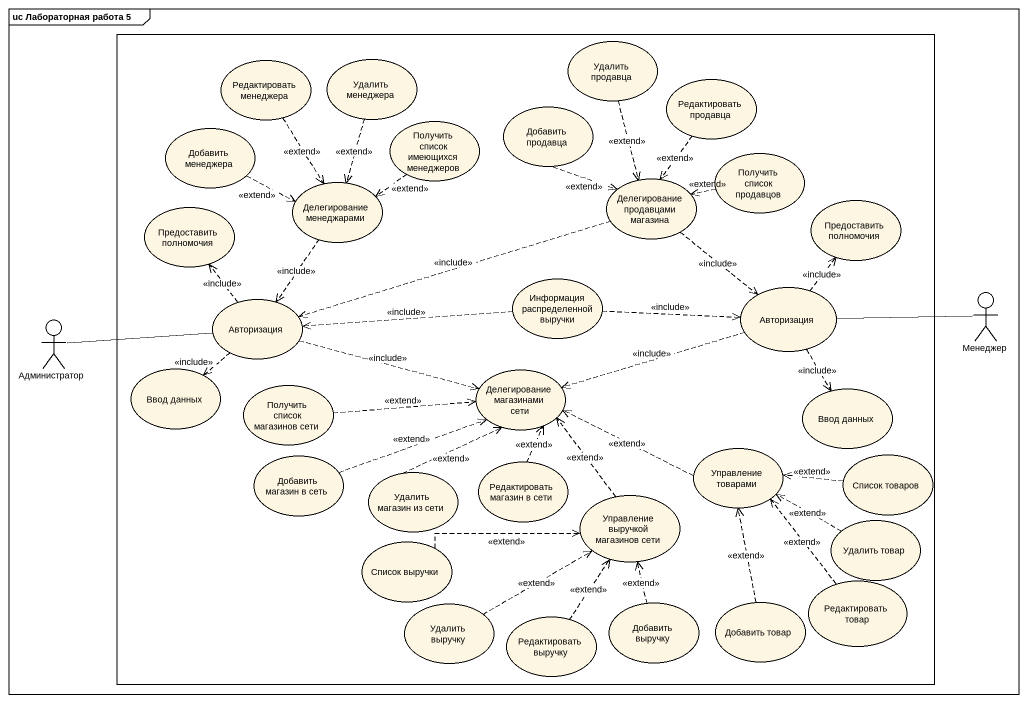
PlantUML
@startuml
mainframe uc Лабораторная работа 5
rectangle " " as rectangle1 {
  usecase "Редактировать менеджера" as Редактировать_менеджера
  usecase "Удалить менеджера" as Удалить_менеджера
  usecase "Удалить продавца" as Удалить_продавца
  usecase "Редактировать продавца" as Редактировать_продавца
  usecase "Добавить менеджера" as Добавить_менеджера
  usecase "Получить список имеющихся менеджеров" as Получить_список_имеющихся
  usecase "Добавить продавца" as Добавить_продавца
  usecase "Получить список продавцов" as Получить_список_продавцов
  usecase "Предоставить полномочия" as Предоставить_полномочия
  usecase "Делегирование менеджарами" as Делегирование_менеджарами
  usecase "Делегирование продавцами магазина" as Делегирование_продавцами
  usecase "Предоставить полномочия" as Предоставить_полномочия_2
  usecase "Информация распределенной выручки" as Информация_распределенной
  usecase Авторизация
  usecase "Авторизация" as Авторизация_2
  usecase "Ввод данных" as Ввод_данных
  usecase "Делегирование магазинами сети" as Делегирование_магазинами
  usecase "Получить список магазинов сети" as Получить_список_магазинов
  usecase "Ввод данных" as Ввод_данных_2
  usecase "Управление товарами" as Управление_товарами
  usecase "Добавить магазин в сеть" as Добавить_магазин_в_сеть
  usecase "Удалить магазин из сети" as Удалить_магазин_из_сети
  usecase "Редактировать магазин в сети" as Редактировать_магазин_в_сети
  usecase "Список товаров" as Список_товаров
  usecase "Управление выручкой магазинов сети" as Управление_выручкой
  usecase "Удалить товар" as Удалить_товар
  usecase "Список выручки" as Список_выручки
  usecase "Удалить выручку" as Удалить_выручку
  usecase "Добавить выручку" as Добавить_выручку
  usecase "Добавить товар" as Добавить_товар
  usecase "Редактировать товар" as Редактировать_товар
  usecase "Редактировать выручку" as Редактировать_выручку
}
actor Менеджер
actor Администратор
Редактировать_менеджера ..> Делегирование_менеджарами : <<extend>>
Удалить_менеджера ..> Делегирование_менеджарами : <<extend>>
Удалить_продавца ..> Делегирование_продавцами : <<extend>>
Редактировать_продавца ..> Делегирование_продавцами : <<extend>>
Добавить_менеджера .right.> Делегирование_менеджарами : <<extend>>
Получить_список_имеющихся ..> Делегирование_менеджарами : <<extend>>
Добавить_продавца ..> Делегирование_продавцами : <<extend>>
Получить_список_продавцов .left.> Делегирование_продавцами : <<extend>>
Делегирование_менеджарами ..> Авторизация_2 : <<include>>
Делегирование_продавцами ..> Авторизация : <<include>>
Делегирование_продавцами .left.> Авторизация_2 : <<include>>
Информация_распределенной .right.> Авторизация : <<include>>
Информация_распределенной .left.> Авторизация_2 : <<include>>
Авторизация .up.> Предоставить_полномочия_2 : <<include>>
Авторизация .left.> Делегирование_магазинами : <<include>>
Авторизация ..> Ввод_данных_2 : <<include>>
Менеджер -left- Авторизация
Администратор -right- Авторизация_2
Авторизация_2 .up.> Предоставить_полномочия : <<include>>
Авторизация_2 ..> Ввод_данных : <<include>>
Авторизация_2 .right.> Делегирование_магазинами : <<include>>
Получить_список_магазинов .right.> Делегирование_магазинами : <<extend>>
Управление_товарами .left.> Делегирование_магазинами : <<extend>>
Добавить_магазин_в_сеть .right.> Делегирование_магазинами : <<extend>>
Удалить_магазин_из_сети .up.> Делегирование_магазинами : <<extend>>
Редактировать_магазин_в_сети .up.> Делегирование_магазинами : <<extend>>
Список_товаров .left.> Управление_товарами : <<extend>>
Управление_выручкой .up.> Делегирование_магазинами : <<extend>>
Удалить_товар .left.> Управление_товарами : <<extend>>
Список_выручки .right.> Управление_выручкой : <<extend>>
Удалить_выручку .right.> Управление_выручкой : <<extend>>
Добавить_выручку .up.> Управление_выручкой : <<extend>>
Добавить_товар .up.> Управление_товарами : <<extend>>
Редактировать_товар .up.> Управление_товарами : <<extend>>
Редактировать_выручку .up.> Управление_выручкой : <<extend>>
@enduml
